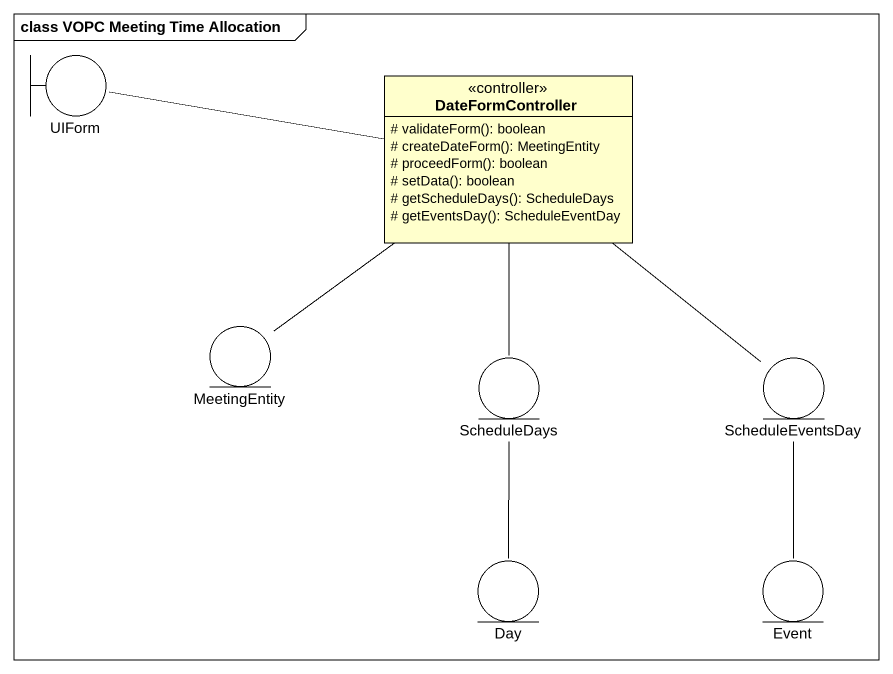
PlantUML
@startuml
mainframe class VOPC Meeting Time Allocation
allowmixing
hide circle
hide empty members
skinparam classAttributeIconSize 0
boundary UIForm
class DateFormController <<controller>> {
  # validateForm(): boolean
  # createDateForm(): MeetingEntity
  # proceedForm(): boolean
  # setData(): boolean
  # getScheduleDays(): ScheduleDays
  # getEventsDay(): ScheduleEventDay
}
entity MeetingEntity
entity ScheduleDays
entity ScheduleEventsDay
entity Day
entity Event
UIForm -right- DateFormController
DateFormController -- MeetingEntity
DateFormController -- ScheduleDays
DateFormController -- ScheduleEventsDay
ScheduleDays -- Day
ScheduleEventsDay -- Event
@enduml
